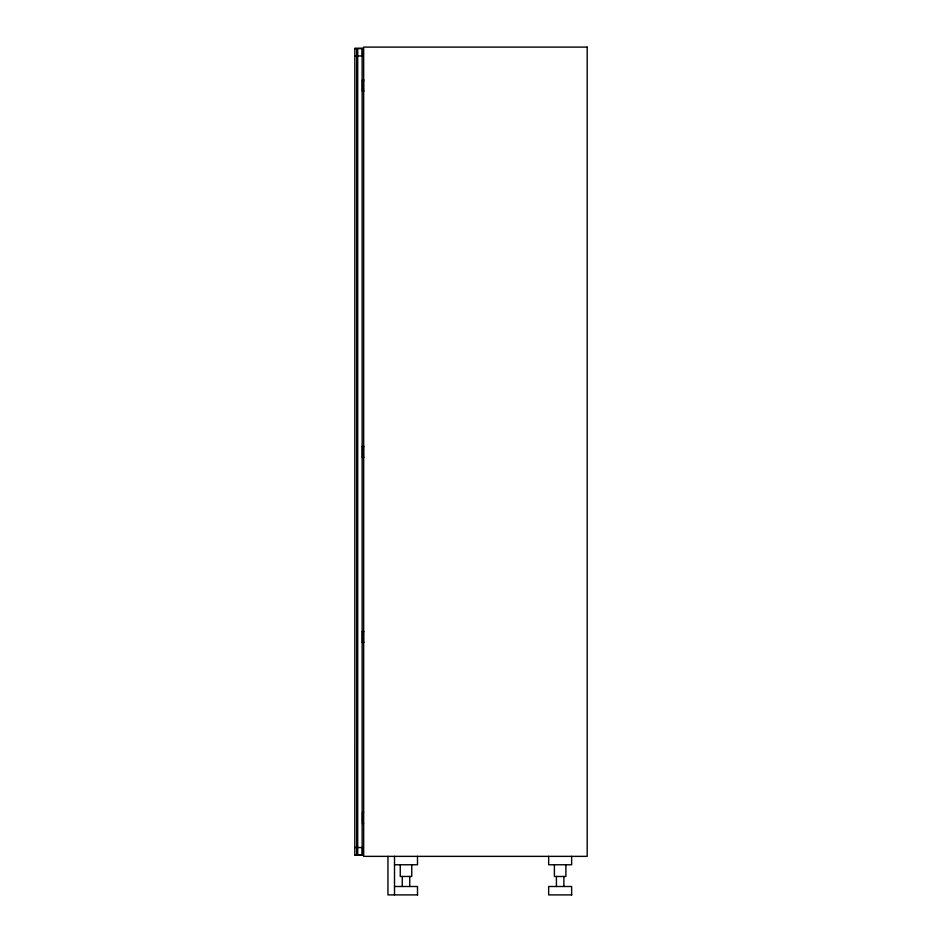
<?xml version="1.0" encoding="UTF-8"?>
<svg xmlns="http://www.w3.org/2000/svg" width="942" height="942" viewBox="0 0 942 942"><rect width="100%" height="100%" fill="white"/><g stroke="black" fill="none" stroke-linecap="round" stroke-linejoin="round"><path stroke-width="1.41" d="M362.493 855.183L362.517 847.553L354.816 847.506M362.446 55.967L362.517 48.336M362.446 48.254L354.84 48.277L354.816 855.136L362.446 855.206M354.816 48.643L357.312 48.643L357.312 854.818L354.816 854.818M354.816 55.967L362.493 55.967M363.647 79.752L362.505 79.799L362.505 91.315L363.647 91.315M362.505 79.952L363.647 79.952M362.505 80.529L363.647 80.529M362.505 81.448L363.647 81.448M362.505 82.649L363.647 82.649M362.505 84.038L363.647 84.038M362.505 85.534L363.647 85.534M362.505 87.029L363.647 87.029M362.505 88.43L363.647 88.43M362.505 89.62L363.647 89.62M362.505 90.538L363.647 90.538M362.505 91.115L363.647 91.115M362.505 446.214L363.647 446.167M362.505 446.367L363.647 446.367M362.505 446.944L363.647 446.944M362.505 447.862L363.647 447.862M362.505 449.063L363.647 449.063M362.505 450.453L363.647 450.453M362.505 451.948L363.647 451.948M362.505 453.443L363.647 453.443M362.505 454.845L363.647 454.845M362.505 456.034L363.647 456.034M362.505 456.952L363.647 456.952M362.505 446.167L362.505 457.73L363.647 457.529M362.505 457.73L363.647 457.73M363.647 631.14L362.505 631.187L362.505 642.703M362.505 631.34L363.647 631.34M362.505 631.917L363.647 631.917M362.505 632.836L363.647 632.836M362.505 634.037L363.647 634.037M362.505 635.426L363.647 635.426M362.505 636.922L363.647 636.922M362.505 638.417L363.647 638.417M362.505 639.818L363.647 639.818M362.505 641.019L363.647 641.019M362.505 641.938L363.647 641.938M362.505 642.515L363.647 642.515M362.505 642.668L363.647 642.703M363.647 812.31L362.505 812.31L362.505 823.826L363.647 823.779M394.51 864.768L417.494 864.768L417.494 856.36M394.51 886.493L417.494 886.493L417.494 894.9M417.624 894.9L387.951 894.9L387.951 856.36M571.77 894.9L548.656 894.9L548.656 886.493L571.641 886.493L571.641 894.9M571.641 856.36L571.641 864.768L548.656 864.768L548.656 856.36M565.895 864.768L565.895 876.472L554.402 876.472L554.402 864.768M563.881 876.472L563.881 886.493M556.416 876.472L556.416 886.493M411.748 864.768L411.748 876.472L400.256 876.472L400.256 864.768M409.735 876.472L409.735 886.493M402.269 876.472L402.269 886.493M394.51 856.36L394.51 894.9M356.735 48.643L356.735 854.818M587.184 47.1L363.671 47.1L363.671 856.36L587.184 856.36L587.184 47.1M362.14 48.643L357.701 48.643L357.701 854.818L362.14 854.818L362.14 48.643"/></g></svg>
